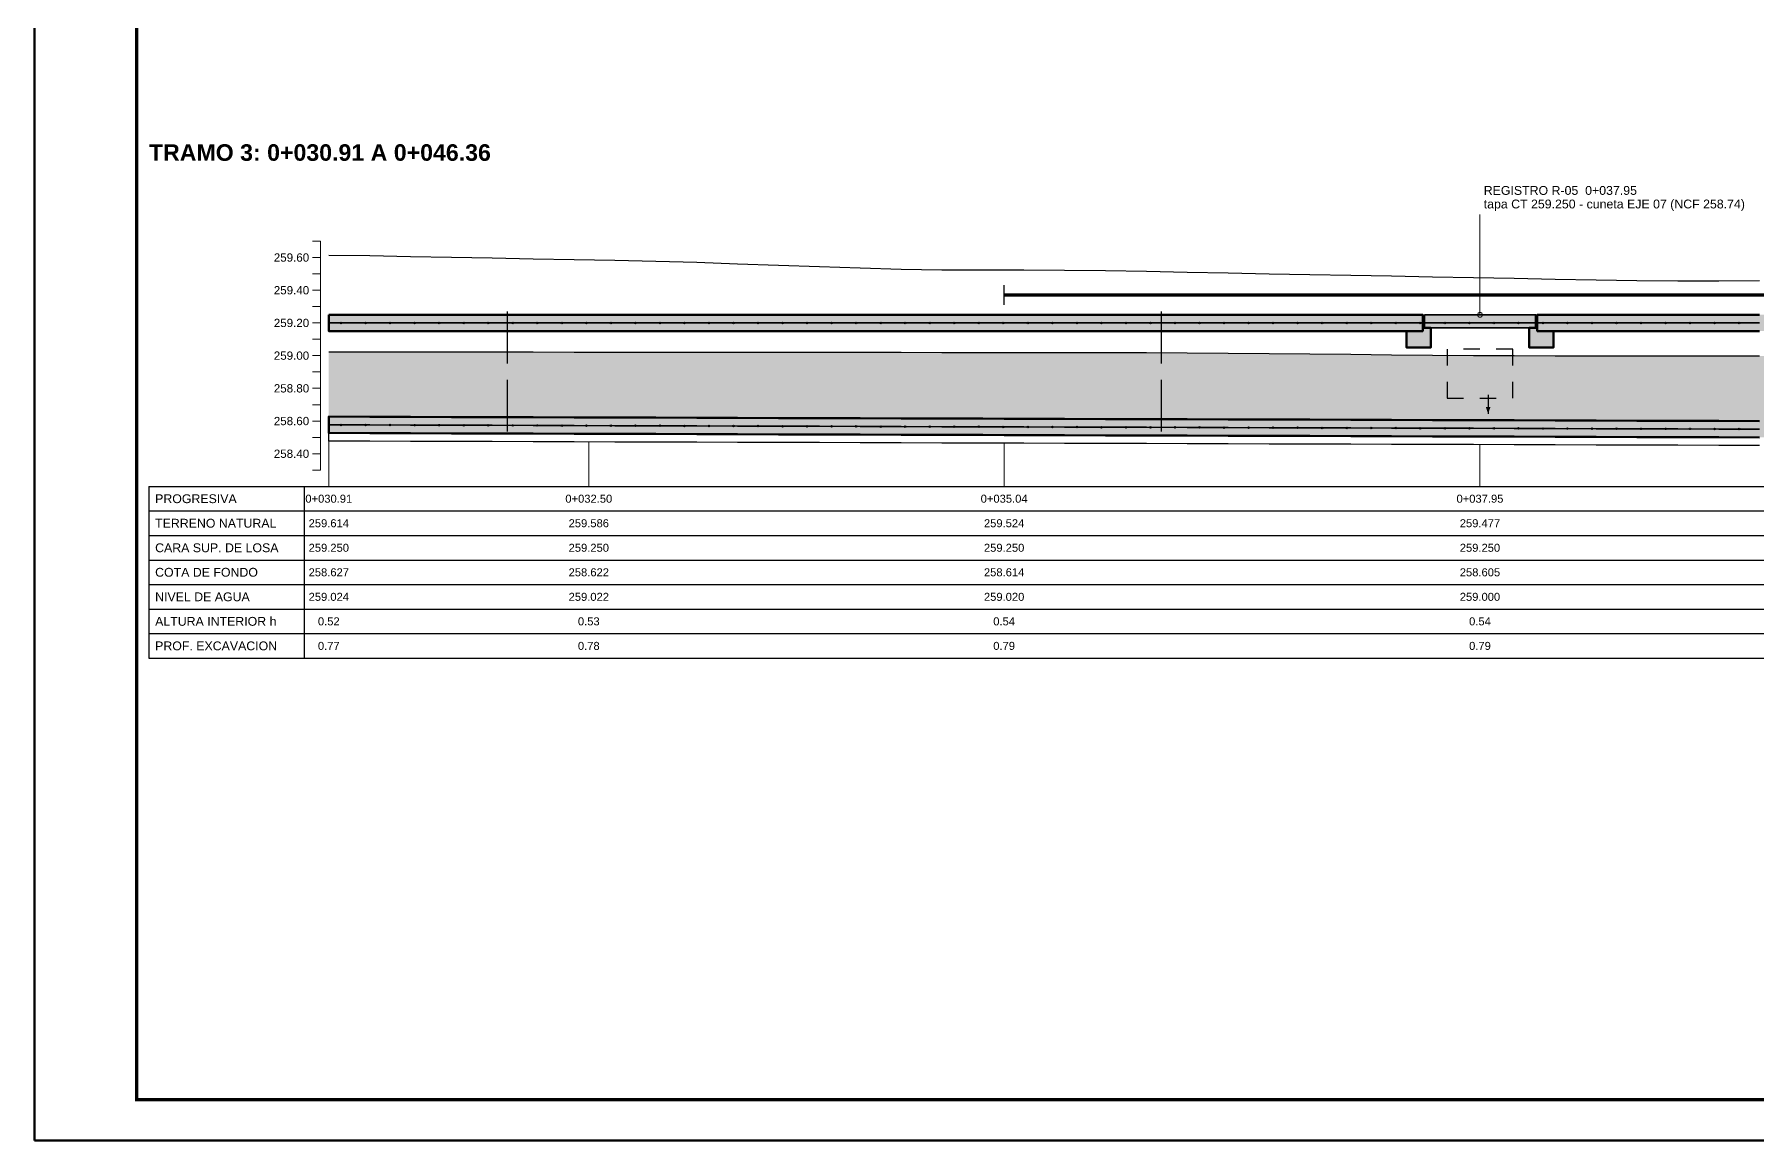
# Model space of a CAD drawing. Header units: metres. Extents: x -573 to 467, y -35 to 119.
# Drawn here: x 64.4 to 74.94, y 0 to 6.76 of the extents above; entities that cross this region are included whole.
import ezdxf
from ezdxf.enums import TextEntityAlignment as Align

# ---------------------------------------------------------------- set-up
doc = ezdxf.new("R2010")
doc.units = ezdxf.units.M
doc.header["$LTSCALE"] = 0.25
doc.linetypes.add('DASHED', pattern=[1.524, 1.27, -0.254])
doc.linetypes.add('HIDDEN', pattern=[0.375, 0.25, -0.125])
for name, color, linetype, lineweight in [('ACERO-LONG', 5, 'CONTINUOUS', 35), ('AGUA', 150, 'DASHED', 25), ('CONCRETO', 250, 'CONTINUOUS', 50), ('GRILLA', 9, 'CONTINUOUS', 13), ('LLAMADAS', 30, 'CONTINUOUS', 18), ('MARCO', 7, 'CONTINUOUS', 50), ('REGISTRO', 32, 'CONTINUOUS', 35), ('TITULOS', 160, 'CONTINUOUS', 35)]:
    doc.layers.add(name, color=color, linetype=linetype, lineweight=lineweight)
for name, color, linetype in [('ACERO-PUNTOS', 5, 'CONTINUOUS'), ('CRUCE-VEHICULAR', 30, 'CONTINUOUS'), ('CUNETA-OCULTA', 3, 'HIDDEN'), ('FLUJO', 150, 'CONTINUOUS'), ('GUITARRA', 8, 'CONTINUOUS'), ('JUNTAS', 8, 'DASHED'), ('SOLADO', 8, 'CONTINUOUS'), ('TERRENO-EXISTENTE', 8, 'DASHED'), ('TEXTOS', 7, 'CONTINUOUS')]:
    doc.layers.add(name, color=color, linetype=linetype)
for name, color, linetype, true_color in [('AGUA-RELLENO', 150, 'CONTINUOUS', 0xcde4f6), ('CONCRETO-ACHURADO', 8, 'CONTINUOUS', 0xe2e2e2), ('ISO-TAPA', 255, 'CONTINUOUS', 0xf8f4e6)]:
    doc.layers.add(name, color=color, linetype=linetype, true_color=true_color)
doc.styles.get("Standard").update_dxf_attribs({"font": 'arial.ttf'})
doc.styles.add('TITULOS', font='arialbd.ttf')

# ---------------------------------------------------------------- blocks, each defined once
blk = doc.blocks.new('ACERO-38')
at = {"layer": 'ACERO-PUNTOS'}
h = blk.add_hatch(color=5, dxfattribs=at)
h.dxf.hatch_style = 1
h.paths.add_polyline_path([(-0.00475, 0, 1), (0.00475, 0, 1)])
at = {"layer": 'ACERO-PUNTOS', "color": 5}
blk.add_circle((0, 0), 0.00475, dxfattribs=at)

msp = doc.modelspace()

# ---------------------------------------------------------------- hatches: boundary and pattern name
at = {"layer": 'AGUA-RELLENO', "true_color": 0xcde4f6}
h = msp.add_hatch(color=7, dxfattribs=at)
h.dxf.hatch_style = 1
h.paths.add_polyline_path([(66.2, 4.824), (66.45, 4.823), (66.7, 4.823), (66.95, 4.823), (67.2, 4.823), (67.45, 4.823), (67.7, 4.822), (67.95, 4.822), (68.2, 4.822), (68.45, 4.822), (68.7, 4.821), (68.95, 4.821), (69.2, 4.821), (69.45, 4.821), (69.7, 4.821), (69.95, 4.82), (70.2, 4.82), (70.33, 4.82), (70.45, 4.82), (70.7, 4.82), (70.95, 4.82), (71.2, 4.819), (71.45, 4.818), (71.7, 4.815), (71.95, 4.813), (72.2, 4.81), (72.45, 4.808), (72.7, 4.805), (72.95, 4.803), (73.2, 4.8), (73.45, 4.8), (73.7, 4.799), (73.95, 4.799), (74.2, 4.799), (74.45, 4.798), (74.7, 4.798), (74.95, 4.798), (75.2, 4.797), (75.45, 4.797), (75.7, 4.797), (75.95, 4.797), (76.2, 4.796), (76.45, 4.796), (76.7, 4.796), (76.95, 4.795), (77.2, 4.795), (77.45, 4.795), (77.7, 4.794), (77.95, 4.794), (78.2, 4.794), (78.45, 4.794), (78.7, 4.793), (78.95, 4.793), (79.2, 4.793), (79.45, 4.793), (79.7, 4.792), (79.95, 4.792), (80.2, 4.792), (80.45, 4.791), (80.7, 4.791), (80.95, 4.791), (81.2, 4.791), (81.45, 4.79), (81.65, 4.79), (81.65, 4.38), (81.45, 4.381), (81.2, 4.381), (80.95, 4.382), (80.7, 4.383), (80.45, 4.384), (80.2, 4.384), (79.95, 4.385), (79.7, 4.386), (79.45, 4.387), (79.2, 4.387), (78.95, 4.388), (78.7, 4.389), (78.45, 4.39), (78.2, 4.39), (77.95, 4.391), (77.7, 4.392), (77.45, 4.393), (77.2, 4.393), (76.95, 4.394), (76.7, 4.395), (76.45, 4.396), (76.2, 4.396), (75.95, 4.397), (75.7, 4.398), (75.45, 4.399), (75.2, 4.399), (74.95, 4.4), (74.7, 4.401), (74.45, 4.402), (74.2, 4.402), (73.95, 4.403), (73.7, 4.404), (73.45, 4.405), (73.2, 4.406), (72.95, 4.406), (72.7, 4.407), (72.45, 4.408), (72.2, 4.409), (71.95, 4.409), (71.7, 4.41), (71.45, 4.411), (71.2, 4.412), (70.95, 4.412), (70.7, 4.413), (70.45, 4.414), (70.33, 4.414), (70.2, 4.415), (69.95, 4.415), (69.7, 4.416), (69.45, 4.417), (69.2, 4.418), (68.95, 4.418), (68.7, 4.419), (68.45, 4.42), (68.2, 4.421), (67.95, 4.421), (67.7, 4.422), (67.45, 4.423), (67.2, 4.424), (66.95, 4.424), (66.7, 4.425), (66.45, 4.426), (66.2, 4.427)])
at = {"layer": 'CONCRETO-ACHURADO', "true_color": 0xe2e2e2}
h = msp.add_hatch(color=7, dxfattribs=at)
h.dxf.hatch_style = 1
h.paths.add_polyline_path([(66.2, 5.05), (66.45, 5.05), (66.7, 5.05), (66.95, 5.05), (67.2, 5.05), (67.45, 5.05), (67.7, 5.05), (67.95, 5.05), (68.2, 5.05), (68.45, 5.05), (68.7, 5.05), (68.95, 5.05), (69.2, 5.05), (69.45, 5.05), (69.7, 5.05), (69.95, 5.05), (70.2, 5.05), (70.33, 5.05), (70.45, 5.05), (70.7, 5.05), (70.95, 5.05), (71.2, 5.05), (71.45, 5.05), (71.7, 5.05), (71.95, 5.05), (72.2, 5.05), (72.45, 5.05), (72.7, 5.05), (72.89, 5.05), (72.89, 4.95), (72.7, 4.95), (72.45, 4.95), (72.2, 4.95), (71.95, 4.95), (71.7, 4.95), (71.45, 4.95), (71.2, 4.95), (70.95, 4.95), (70.7, 4.95), (70.45, 4.95), (70.33, 4.95), (70.2, 4.95), (69.95, 4.95), (69.7, 4.95), (69.45, 4.95), (69.2, 4.95), (68.95, 4.95), (68.7, 4.95), (68.45, 4.95), (68.2, 4.95), (67.95, 4.95), (67.7, 4.95), (67.45, 4.95), (67.2, 4.95), (66.95, 4.95), (66.7, 4.95), (66.45, 4.95), (66.2, 4.95)])
h = msp.add_hatch(color=7, dxfattribs=at)
h.dxf.hatch_style = 1
h.paths.add_polyline_path([(72.94, 4.97), (72.89, 4.97), (72.89, 4.95), (72.79, 4.95), (72.79, 4.85), (72.94, 4.85)])
h = msp.add_hatch(color=7, dxfattribs=at)
h.dxf.hatch_style = 1
h.paths.add_polyline_path([(73.54, 4.97), (73.59, 4.97), (73.59, 4.95), (73.69, 4.95), (73.69, 4.85), (73.54, 4.85)])
h = msp.add_hatch(color=7, dxfattribs=at)
h.dxf.hatch_style = 1
h.paths.add_polyline_path([(73.59, 5.05), (73.7, 5.05), (73.95, 5.05), (74.2, 5.05), (74.45, 5.05), (74.7, 5.05), (74.95, 5.05), (75.2, 5.05), (75.45, 5.05), (75.7, 5.05), (75.95, 5.05), (76.2, 5.05), (76.45, 5.05), (76.7, 5.05), (76.95, 5.05), (77.2, 5.05), (77.45, 5.05), (77.7, 5.05), (77.95, 5.05), (78.2, 5.05), (78.45, 5.05), (78.7, 5.05), (78.95, 5.05), (79.2, 5.05), (79.45, 5.05), (79.7, 5.05), (79.95, 5.05), (80.2, 5.05), (80.45, 5.05), (80.7, 5.05), (80.95, 5.05), (81.2, 5.05), (81.45, 5.05), (81.65, 5.05), (81.65, 4.95), (81.45, 4.95), (81.2, 4.95), (80.95, 4.95), (80.7, 4.95), (80.45, 4.95), (80.2, 4.95), (79.95, 4.95), (79.7, 4.95), (79.45, 4.95), (79.2, 4.95), (78.95, 4.95), (78.7, 4.95), (78.45, 4.95), (78.2, 4.95), (77.95, 4.95), (77.7, 4.95), (77.45, 4.95), (77.2, 4.95), (76.95, 4.95), (76.7, 4.95), (76.45, 4.95), (76.2, 4.95), (75.95, 4.95), (75.7, 4.95), (75.45, 4.95), (75.2, 4.95), (74.95, 4.95), (74.7, 4.95), (74.45, 4.95), (74.2, 4.95), (73.95, 4.95), (73.7, 4.95), (73.59, 4.95)])
h = msp.add_hatch(color=7, dxfattribs=at)
h.dxf.hatch_style = 1
h.paths.add_polyline_path([(66.2, 4.427), (66.45, 4.426), (66.7, 4.425), (66.95, 4.424), (67.2, 4.424), (67.45, 4.423), (67.7, 4.422), (67.95, 4.421), (68.2, 4.421), (68.45, 4.42), (68.7, 4.419), (68.95, 4.418), (69.2, 4.418), (69.45, 4.417), (69.7, 4.416), (69.95, 4.415), (70.2, 4.415), (70.33, 4.414), (70.45, 4.414), (70.7, 4.413), (70.95, 4.412), (71.2, 4.412), (71.45, 4.411), (71.7, 4.41), (71.95, 4.409), (72.2, 4.409), (72.45, 4.408), (72.7, 4.407), (72.95, 4.406), (73.2, 4.406), (73.45, 4.405), (73.7, 4.404), (73.95, 4.403), (74.2, 4.402), (74.45, 4.402), (74.7, 4.401), (74.95, 4.4), (75.2, 4.399), (75.45, 4.399), (75.7, 4.398), (75.95, 4.397), (76.2, 4.396), (76.45, 4.396), (76.7, 4.395), (76.95, 4.394), (77.2, 4.393), (77.45, 4.393), (77.7, 4.392), (77.95, 4.391), (78.2, 4.39), (78.45, 4.39), (78.7, 4.389), (78.95, 4.388), (79.2, 4.387), (79.45, 4.387), (79.7, 4.386), (79.95, 4.385), (80.2, 4.384), (80.45, 4.384), (80.7, 4.383), (80.95, 4.382), (81.2, 4.381), (81.45, 4.381), (81.65, 4.38), (81.65, 4.28), (81.45, 4.281), (81.2, 4.281), (80.95, 4.282), (80.7, 4.283), (80.45, 4.284), (80.2, 4.284), (79.95, 4.285), (79.7, 4.286), (79.45, 4.287), (79.2, 4.287), (78.95, 4.288), (78.7, 4.289), (78.45, 4.29), (78.2, 4.29), (77.95, 4.291), (77.7, 4.292), (77.45, 4.293), (77.2, 4.293), (76.95, 4.294), (76.7, 4.295), (76.45, 4.296), (76.2, 4.296), (75.95, 4.297), (75.7, 4.298), (75.45, 4.299), (75.2, 4.299), (74.95, 4.3), (74.7, 4.301), (74.45, 4.302), (74.2, 4.302), (73.95, 4.303), (73.7, 4.304), (73.45, 4.305), (73.2, 4.306), (72.95, 4.306), (72.7, 4.307), (72.45, 4.308), (72.2, 4.309), (71.95, 4.309), (71.7, 4.31), (71.45, 4.311), (71.2, 4.312), (70.95, 4.312), (70.7, 4.313), (70.45, 4.314), (70.33, 4.314), (70.2, 4.315), (69.95, 4.315), (69.7, 4.316), (69.45, 4.317), (69.2, 4.318), (68.95, 4.318), (68.7, 4.319), (68.45, 4.32), (68.2, 4.321), (67.95, 4.321), (67.7, 4.322), (67.45, 4.323), (67.2, 4.324), (66.95, 4.324), (66.7, 4.325), (66.45, 4.326), (66.2, 4.327)])
at = {"layer": 'ISO-TAPA', "true_color": 0xf8f4e6}
h = msp.add_hatch(color=7, dxfattribs=at)
h.dxf.hatch_style = 1
h.paths.add_polyline_path([(72.9, 5.05), (73.58, 5.05), (73.58, 4.97), (72.9, 4.97)])

# ---------------------------------------------------------------- linework, layer by layer
at = {"layer": 'ACERO-LONG'}
for points in [[(66.2, 5), (66.45, 5), (66.7, 5), (66.95, 5), (67.2, 5), (67.45, 5), (67.7, 5), (67.95, 5), (68.2, 5), (68.45, 5), (68.7, 5), (68.95, 5), (69.2, 5), (69.45, 5), (69.7, 5), (69.95, 5), (70.2, 5), (70.33, 5), (70.45, 5), (70.7, 5), (70.95, 5), (71.2, 5), (71.45, 5), (71.7, 5), (71.95, 5), (72.2, 5), (72.45, 5), (72.7, 5), (72.95, 5), (73.2, 5), (73.45, 5), (73.7, 5), (73.95, 5), (74.2, 5), (74.45, 5), (74.7, 5), (74.95, 5)], [(66.2, 4.377), (66.45, 4.376), (66.7, 4.375), (66.95, 4.374), (67.2, 4.374), (67.45, 4.373), (67.7, 4.372), (67.95, 4.371), (68.2, 4.371), (68.45, 4.37), (68.7, 4.369), (68.95, 4.368), (69.2, 4.368), (69.45, 4.367), (69.7, 4.366), (69.95, 4.365), (70.2, 4.365), (70.33, 4.364), (70.45, 4.364), (70.7, 4.363), (70.95, 4.362), (71.2, 4.362), (71.45, 4.361), (71.7, 4.36), (71.95, 4.359), (72.2, 4.359), (72.45, 4.358), (72.7, 4.357), (72.95, 4.356), (73.2, 4.356), (73.45, 4.355), (73.7, 4.354), (73.95, 4.353), (74.2, 4.352), (74.45, 4.352), (74.7, 4.351), (74.95, 4.35)]]:
    msp.add_lwpolyline(points, dxfattribs=at)
at = {"layer": 'AGUA'}
msp.add_lwpolyline([(66.2, 4.824), (66.45, 4.823), (66.7, 4.823), (66.95, 4.823), (67.2, 4.823), (67.45, 4.823), (67.7, 4.822), (67.95, 4.822), (68.2, 4.822), (68.45, 4.822), (68.7, 4.821), (68.95, 4.821), (69.2, 4.821), (69.45, 4.821), (69.7, 4.821), (69.95, 4.82), (70.2, 4.82), (70.33, 4.82), (70.45, 4.82), (70.7, 4.82), (70.95, 4.82), (71.2, 4.819), (71.45, 4.818), (71.7, 4.815), (71.95, 4.813), (72.2, 4.81), (72.45, 4.808), (72.7, 4.805), (72.95, 4.803), (73.2, 4.8), (73.45, 4.8), (73.7, 4.799), (73.95, 4.799), (74.2, 4.799), (74.45, 4.798), (74.7, 4.798), (74.95, 4.798)], dxfattribs=at)
at = {"layer": 'CONCRETO'}
for points in [[(66.2, 5.05), (66.45, 5.05), (66.7, 5.05), (66.95, 5.05), (67.2, 5.05), (67.45, 5.05), (67.7, 5.05), (67.95, 5.05), (68.2, 5.05), (68.45, 5.05), (68.7, 5.05), (68.95, 5.05), (69.2, 5.05), (69.45, 5.05), (69.7, 5.05), (69.95, 5.05), (70.2, 5.05), (70.33, 5.05), (70.45, 5.05), (70.7, 5.05), (70.95, 5.05), (71.2, 5.05), (71.45, 5.05), (71.7, 5.05), (71.95, 5.05), (72.2, 5.05), (72.45, 5.05), (72.7, 5.05), (72.89, 5.05), (72.89, 4.95), (72.7, 4.95), (72.45, 4.95), (72.2, 4.95), (71.95, 4.95), (71.7, 4.95), (71.45, 4.95), (71.2, 4.95), (70.95, 4.95), (70.7, 4.95), (70.45, 4.95), (70.33, 4.95), (70.2, 4.95), (69.95, 4.95), (69.7, 4.95), (69.45, 4.95), (69.2, 4.95), (68.95, 4.95), (68.7, 4.95), (68.45, 4.95), (68.2, 4.95), (67.95, 4.95), (67.7, 4.95), (67.45, 4.95), (67.2, 4.95), (66.95, 4.95), (66.7, 4.95), (66.45, 4.95), (66.2, 4.95)], [(72.94, 4.97), (72.89, 4.97), (72.89, 4.95), (72.79, 4.95), (72.79, 4.85), (72.94, 4.85)], [(73.54, 4.97), (73.59, 4.97), (73.59, 4.95), (73.69, 4.95), (73.69, 4.85), (73.54, 4.85)]]:
    msp.add_lwpolyline(points, close=True, dxfattribs=at)
for points in [[(74.95, 4.95), (74.7, 4.95), (74.45, 4.95), (74.2, 4.95), (73.95, 4.95), (73.7, 4.95), (73.59, 4.95), (73.59, 5.05), (73.7, 5.05), (73.95, 5.05), (74.2, 5.05), (74.45, 5.05), (74.7, 5.05), (74.95, 5.05)], [(74.95, 4.3), (74.7, 4.301), (74.45, 4.302), (74.2, 4.302), (73.95, 4.303), (73.7, 4.304), (73.45, 4.305), (73.2, 4.306), (72.95, 4.306), (72.7, 4.307), (72.45, 4.308), (72.2, 4.309), (71.95, 4.309), (71.7, 4.31), (71.45, 4.311), (71.2, 4.312), (70.95, 4.312), (70.7, 4.313), (70.45, 4.314), (70.33, 4.314), (70.2, 4.315), (69.95, 4.315), (69.7, 4.316), (69.45, 4.317), (69.2, 4.318), (68.95, 4.318), (68.7, 4.319), (68.45, 4.32), (68.2, 4.321), (67.95, 4.321), (67.7, 4.322), (67.45, 4.323), (67.2, 4.324), (66.95, 4.324), (66.7, 4.325), (66.45, 4.326), (66.2, 4.327), (66.2, 4.427), (66.45, 4.426), (66.7, 4.425), (66.95, 4.424), (67.2, 4.424), (67.45, 4.423), (67.7, 4.422), (67.95, 4.421), (68.2, 4.421), (68.45, 4.42), (68.7, 4.419), (68.95, 4.418), (69.2, 4.418), (69.45, 4.417), (69.7, 4.416), (69.95, 4.415), (70.2, 4.415), (70.33, 4.414), (70.45, 4.414), (70.7, 4.413), (70.95, 4.412), (71.2, 4.412), (71.45, 4.411), (71.7, 4.41), (71.95, 4.409), (72.2, 4.409), (72.45, 4.408), (72.7, 4.407), (72.95, 4.406), (73.2, 4.406), (73.45, 4.405), (73.7, 4.404), (73.95, 4.403), (74.2, 4.402), (74.45, 4.402), (74.7, 4.401), (74.95, 4.4)]]:
    msp.add_lwpolyline(points, dxfattribs=at)
at = {"layer": 'CRUCE-VEHICULAR'}
msp.add_line((70.33, 5.11), (70.33, 5.23), dxfattribs=at)
at = {"layer": 'CRUCE-VEHICULAR', "const_width": 0.02}
msp.add_lwpolyline([(70.33, 5.17), (81.65, 5.17)], dxfattribs=at)
at = {"layer": 'CUNETA-OCULTA'}
msp.add_lwpolyline([(73.04, 4.54), (73.44, 4.54), (73.44, 4.84), (73.04, 4.84)], close=True, dxfattribs=at)
at = {"layer": 'FLUJO'}
msp.add_line((73.29, 4.56), (73.29, 4.445), dxfattribs=at)
msp.add_solid([(73.29, 4.445), (73.304, 4.485), (73.276, 4.485)], dxfattribs=at)
at = {"layer": 'GRILLA'}
for p, q in [((66.1, 5.5), (66.15, 5.5)), ((66.15, 4.1), (66.15, 5.5)), ((66.1, 5.4), (66.15, 5.4)), ((66.1, 5.3), (66.15, 5.3)), ((66.1, 5.2), (66.15, 5.2)), ((66.1, 5.1), (66.15, 5.1)), ((66.1, 5), (66.15, 5)), ((66.1, 4.9), (66.15, 4.9)), ((66.1, 4.8), (66.15, 4.8)), ((66.1, 4.7), (66.15, 4.7)), ((66.1, 4.6), (66.15, 4.6)), ((66.1, 4.5), (66.15, 4.5)), ((66.1, 4.4), (66.15, 4.4)), ((66.1, 4.3), (66.15, 4.3)), ((66.2, 4), (66.2, 4.277)), ((67.79, 4), (67.79, 4.272)), ((70.33, 4), (70.33, 4.264)), ((73.24, 4), (73.24, 4.255)), ((66.1, 4.2), (66.15, 4.2)), ((66.1, 4.1), (66.15, 4.1))]:
    msp.add_line(p, q, dxfattribs=at)
at = {"layer": 'GUITARRA'}
for p, q in [((65.1, 4), (81.65, 4)), ((65.1, 4), (65.1, 2.95)), ((66.05, 4), (66.05, 2.95)), ((65.1, 3.85), (81.65, 3.85)), ((65.1, 3.7), (81.65, 3.7)), ((65.1, 3.55), (81.65, 3.55)), ((65.1, 3.4), (81.65, 3.4)), ((65.1, 3.25), (81.65, 3.25)), ((65.1, 3.1), (81.65, 3.1)), ((65.1, 2.95), (81.65, 2.95))]:
    msp.add_line(p, q, dxfattribs=at)
at = {"layer": 'JUNTAS'}
for p, q in [((67.29, 5.07), (67.29, 4.303)), ((71.29, 5.07), (71.29, 4.291))]:
    msp.add_line(p, q, dxfattribs=at)
at = {"layer": 'LLAMADAS'}
msp.add_line((73.24, 5.05), (73.24, 5.664), dxfattribs=at)
msp.add_circle((73.24, 5.05), 0.015, dxfattribs=at)
at = {"layer": 'MARCO'}
msp.add_lwpolyline([(64.4, 0), (85.425, 0), (85.425, 14.85), (64.4, 14.85)], close=True, dxfattribs=at)
at = {"layer": 'MARCO', "const_width": 0.02}
msp.add_lwpolyline([(65.025, 0.25), (85.175, 0.25), (85.175, 14.6), (65.025, 14.6)], close=True, dxfattribs=at)
at = {"layer": 'REGISTRO'}
msp.add_lwpolyline([(72.9, 5.05), (73.58, 5.05), (73.58, 4.97), (72.9, 4.97)], close=True, dxfattribs=at)
at = {"layer": 'SOLADO'}
msp.add_lwpolyline([(74.95, 4.25), (74.7, 4.251), (74.45, 4.252), (74.2, 4.252), (73.95, 4.253), (73.7, 4.254), (73.45, 4.255), (73.2, 4.256), (72.95, 4.256), (72.7, 4.257), (72.45, 4.258), (72.2, 4.259), (71.95, 4.259), (71.7, 4.26), (71.45, 4.261), (71.2, 4.262), (70.95, 4.262), (70.7, 4.263), (70.45, 4.264), (70.33, 4.264), (70.2, 4.265), (69.95, 4.265), (69.7, 4.266), (69.45, 4.267), (69.2, 4.268), (68.95, 4.268), (68.7, 4.269), (68.45, 4.27), (68.2, 4.271), (67.95, 4.271), (67.7, 4.272), (67.45, 4.273), (67.2, 4.274), (66.95, 4.274), (66.7, 4.275), (66.45, 4.276), (66.2, 4.277), (66.2, 4.327), (66.45, 4.326), (66.7, 4.325), (66.95, 4.324), (67.2, 4.324), (67.45, 4.323), (67.7, 4.322), (67.95, 4.321), (68.2, 4.321), (68.45, 4.32), (68.7, 4.319), (68.95, 4.318), (69.2, 4.318), (69.45, 4.317), (69.7, 4.316), (69.95, 4.315), (70.2, 4.315), (70.33, 4.314), (70.45, 4.314), (70.7, 4.313), (70.95, 4.312), (71.2, 4.312), (71.45, 4.311), (71.7, 4.31), (71.95, 4.309), (72.2, 4.309), (72.45, 4.308), (72.7, 4.307), (72.95, 4.306), (73.2, 4.306), (73.45, 4.305), (73.7, 4.304), (73.95, 4.303), (74.2, 4.302), (74.45, 4.302), (74.7, 4.301), (74.95, 4.3)], dxfattribs=at)
at = {"layer": 'TERRENO-EXISTENTE'}
msp.add_lwpolyline([(66.2, 5.414), (66.45, 5.412), (66.7, 5.407), (66.95, 5.402), (67.2, 5.397), (67.45, 5.392), (67.7, 5.388), (67.95, 5.383), (68.2, 5.378), (68.45, 5.371), (68.7, 5.362), (68.95, 5.354), (69.2, 5.345), (69.45, 5.337), (69.7, 5.329), (69.95, 5.325), (70.2, 5.324), (70.33, 5.324), (70.45, 5.324), (70.7, 5.323), (70.95, 5.32), (71.2, 5.316), (71.45, 5.311), (71.7, 5.306), (71.95, 5.301), (72.2, 5.297), (72.45, 5.292), (72.7, 5.287), (72.95, 5.282), (73.2, 5.278), (73.45, 5.273), (73.7, 5.268), (73.95, 5.263), (74.2, 5.259), (74.45, 5.257), (74.7, 5.258), (74.95, 5.259)], dxfattribs=at)

# ---------------------------------------------------------------- block references
for p in [(66.275, 5), (66.425, 5), (66.575, 5), (66.725, 5), (66.875, 5), (67.025, 5), (67.175, 5), (67.325, 5), (67.475, 5), (67.625, 5), (67.775, 5), (67.925, 5), (68.075, 5), (68.225, 5), (68.375, 5), (68.525, 5), (68.675, 5), (68.825, 5), (68.975, 5), (69.125, 5), (69.275, 5), (69.425, 5), (69.575, 5), (69.725, 5), (69.875, 5), (70.025, 5), (70.175, 5), (70.325, 5), (70.475, 5), (70.625, 5), (70.775, 5), (70.925, 5), (71.075, 5), (71.225, 5), (71.375, 5), (71.525, 5), (71.675, 5), (71.825, 5), (71.975, 5), (72.125, 5), (72.275, 5), (72.425, 5), (72.575, 5), (72.725, 5), (72.875, 5), (73.025, 5), (73.175, 5), (73.325, 5), (73.475, 5), (73.625, 5), (73.775, 5), (73.925, 5), (74.075, 5), (74.225, 5), (74.375, 5), (74.525, 5), (74.675, 5), (74.825, 5), (66.275, 4.376), (66.425, 4.376), (66.575, 4.376), (66.725, 4.375), (66.875, 4.375), (67.025, 4.374), (67.175, 4.374), (67.325, 4.373), (67.475, 4.373), (67.625, 4.372), (67.775, 4.372), (67.925, 4.371), (68.075, 4.371), (68.225, 4.371), (68.375, 4.37), (68.525, 4.37), (68.675, 4.369), (68.825, 4.369), (68.975, 4.368), (69.125, 4.368), (69.275, 4.367), (69.425, 4.367), (69.575, 4.366), (69.725, 4.366), (69.875, 4.366), (70.025, 4.365), (70.175, 4.365), (70.325, 4.364), (70.475, 4.364), (70.625, 4.363), (70.775, 4.363), (70.925, 4.362), (71.075, 4.362), (71.225, 4.361), (71.375, 4.361), (71.525, 4.361), (71.675, 4.36), (71.825, 4.36), (71.975, 4.359), (72.125, 4.359), (72.275, 4.358), (72.425, 4.358), (72.575, 4.357), (72.725, 4.357), (72.875, 4.356), (73.025, 4.356), (73.175, 4.356), (73.325, 4.355), (73.475, 4.355), (73.625, 4.354), (73.775, 4.354), (73.925, 4.353), (74.075, 4.353), (74.225, 4.352), (74.375, 4.352), (74.525, 4.352), (74.675, 4.351), (74.825, 4.351)]:
    msp.add_blockref('ACERO-38', p)

# ---------------------------------------------------------------- texts
at = {"layer": 'TEXTOS', "color": 7}
for s, p in [('REGISTRO R-05  0+037.95', (73.263, 5.767)), ('tapa CT 259.250 - cuneta EJE 07 (NCF 258.74)', (73.263, 5.684))]:
    msp.add_text(s, height=0.054, dxfattribs=at).set_placement(p, align=Align.BOTTOM_LEFT)
at = {"layer": 'TEXTOS'}
for s, p in [('259.60', (66.08, 5.4)), ('259.40', (66.08, 5.2)), ('259.20', (66.08, 5)), ('259.00', (66.08, 4.8)), ('258.80', (66.08, 4.6)), ('258.60', (66.08, 4.4)), ('258.40', (66.08, 4.2))]:
    msp.add_text(s, height=0.0506, dxfattribs=at).set_placement(p, align=Align.MIDDLE_RIGHT)
for s, p in [('PROGRESIVA', (65.138, 3.925)), ('TERRENO NATURAL', (65.138, 3.775)), ('CARA SUP. DE LOSA', (65.138, 3.625)), ('COTA DE FONDO', (65.138, 3.475)), ('NIVEL DE AGUA', (65.138, 3.325)), ('ALTURA INTERIOR h', (65.138, 3.175)), ('PROF. EXCAVACION', (65.138, 3.025))]:
    msp.add_text(s, height=0.054, dxfattribs=at).set_placement(p, align=Align.MIDDLE_LEFT)
for s, p in [('0+030.91', (66.2, 3.925)), ('0+032.50', (67.79, 3.925)), ('0+035.04', (70.33, 3.925)), ('0+037.95', (73.24, 3.925)), ('259.614', (66.2, 3.775)), ('259.586', (67.79, 3.775)), ('259.524', (70.33, 3.775)), ('259.477', (73.24, 3.775)), ('259.250', (66.2, 3.625)), ('259.250', (67.79, 3.625)), ('259.250', (70.33, 3.625)), ('259.250', (73.24, 3.625)), ('258.627', (66.2, 3.475)), ('258.622', (67.79, 3.475)), ('258.614', (70.33, 3.475)), ('258.605', (73.24, 3.475)), ('259.024', (66.2, 3.325)), ('259.022', (67.79, 3.325)), ('259.020', (70.33, 3.325)), ('259.000', (73.24, 3.325)), ('0.52', (66.2, 3.175)), ('0.53', (67.79, 3.175)), ('0.54', (70.33, 3.175)), ('0.54', (73.24, 3.175)), ('0.77', (66.2, 3.025)), ('0.78', (67.79, 3.025)), ('0.79', (70.33, 3.025)), ('0.79', (73.24, 3.025))]:
    msp.add_text(s, height=0.0489, dxfattribs=at).set_placement(p, align=Align.MIDDLE_CENTER)
at = {"layer": 'TITULOS', "style": 'TITULOS'}
msp.add_text('TRAMO 3: 0+030.91 A 0+046.36', height=0.10125, dxfattribs=at).set_placement((65.1, 5.961), align=Align.BOTTOM_LEFT)

doc.saveas('drawing.dxf')
